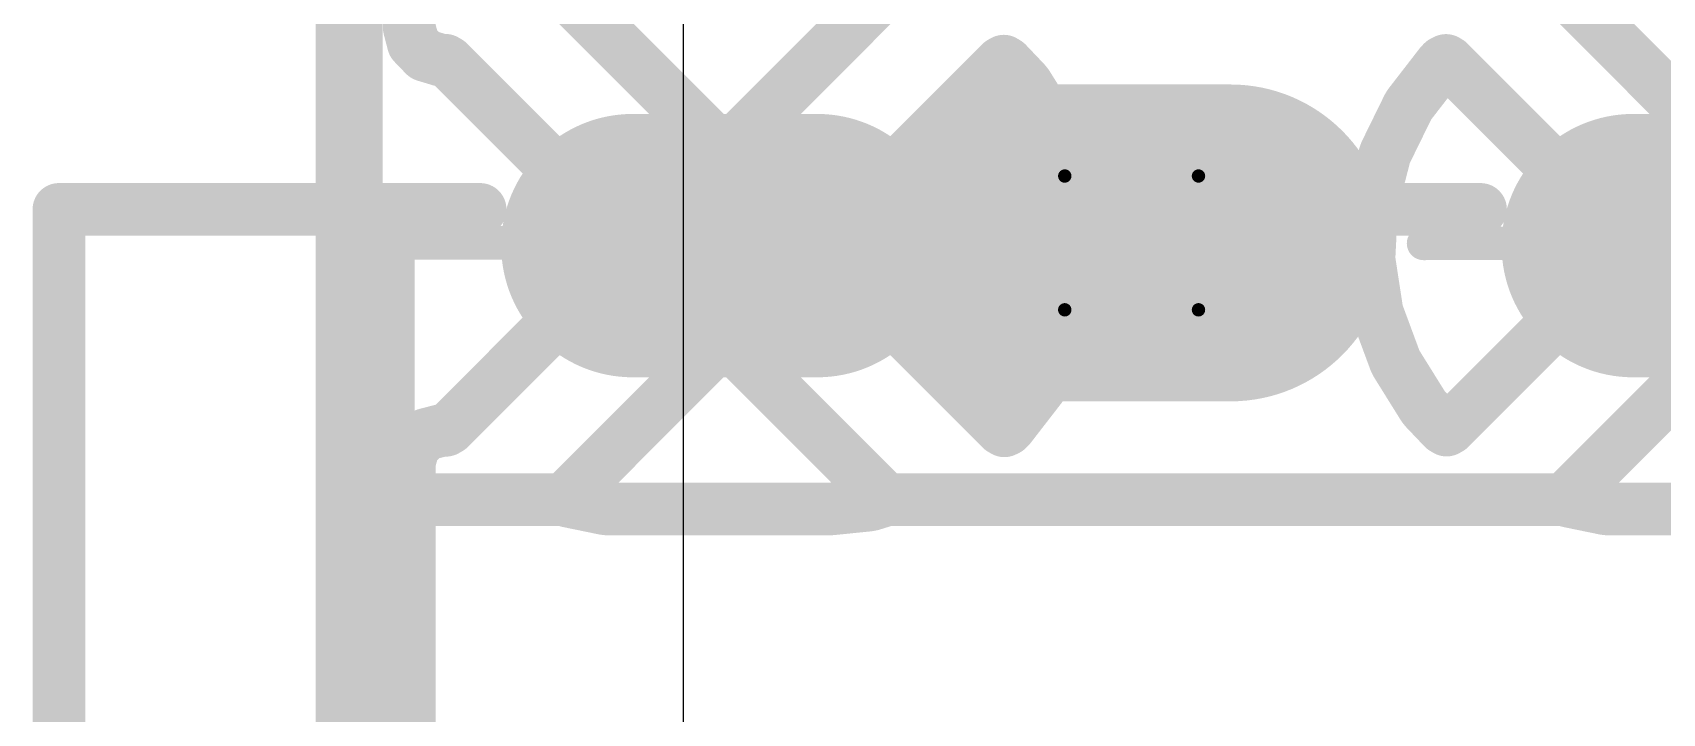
# Model space of a CAD drawing. Header units: inches. Extents: x 0 to 12.4, y -0.6 to 2.2.
# Drawn here: x -0.0473 to 0.1964, y 1.1217 to 1.2235 of the extents above; entities that cross this region are included whole.
import ezdxf

# ---------------------------------------------------------------- set-up
doc = ezdxf.new("R2010")
doc.units = ezdxf.units.IN
doc.header["$MEASUREMENT"] = 0
for name, color, linetype in [('Board_Outline', 216, 'Continuous'), ('Bottom Layer', 5, 'Continuous'), ('Bottom Solder', 6, 'Continuous'), ('Dimension', 6, 'Continuous'), ('Drill Drawing', 1, 'Continuous'), ('Mechanical 4', 56, 'Continuous'), ('Multi-Layer', 9, 'Continuous'), ('Pad Holes', 156, 'Continuous'), ('Top Layer', 1, 'Continuous'), ('Top Overlay', 2, 'Continuous'), ('Top Solder', 216, 'Continuous')]:
    doc.layers.add(name, color=color, linetype=linetype)

# ---------------------------------------------------------------- blocks, each defined once
blk = doc.blocks.new('TYPE_C_31_M_17__56')
at = {"layer": 'Bottom Layer'}
h = blk.add_hatch(color=5, dxfattribs=at)
edge = h.paths.add_edge_path()
edge.add_arc((-0.1700787, -0.0931102), 0.019685, 180, 360)
edge.add_line((-0.1503937, -0.0931102), (-0.1503937, -0.0635826))
edge.add_arc((-0.1700787, -0.0635826), 0.019685, 0, 180)
edge.add_line((-0.1897637, -0.0635826), (-0.1897637, -0.0931102))
at = {"layer": 'Bottom Solder'}
h = blk.add_hatch(color=6, dxfattribs=at)
edge = h.paths.add_edge_path()
edge.add_arc((-0.1700787, -0.0931102), 0.023685, 180, 360)
edge.add_line((-0.1463937, -0.0931102), (-0.1463937, -0.0635826))
edge.add_arc((-0.1700787, -0.0635826), 0.023685, 0, 180)
edge.add_line((-0.1937637, -0.0635826), (-0.1937637, -0.0931102))
at = {"layer": 'Multi-Layer'}
h = blk.add_hatch(color=9, dxfattribs=at)
edge = h.paths.add_edge_path()
edge.add_arc((-0.1700787, -0.0931102), 0.019685, 180, 360)
edge.add_line((-0.1503937, -0.0931102), (-0.1503937, -0.0635826))
edge.add_arc((-0.1700787, -0.0635826), 0.019685, 0, 180)
edge.add_line((-0.1897637, -0.0635826), (-0.1897637, -0.0931102))
at = {"layer": 'Pad Holes'}
h = blk.add_hatch(color=7, dxfattribs=at)
edge = h.paths.add_edge_path()
edge.add_arc((-0.1700787, -0.09173225), 0.0102362, 180, 360)
edge.add_line((-0.1598425, -0.09173225), (-0.1598425, -0.06496055))
edge.add_arc((-0.1700787, -0.06496055), 0.0102362, 0, 180)
edge.add_line((-0.1803149, -0.06496055), (-0.1803149, -0.09173225))
at = {"layer": 'Top Layer'}
h = blk.add_hatch(color=1, dxfattribs=at)
edge = h.paths.add_edge_path()
edge.add_arc((-0.1700787, -0.0931102), 0.019685, 180, 360)
edge.add_line((-0.1503937, -0.0931102), (-0.1503937, -0.0635826))
edge.add_arc((-0.1700787, -0.0635826), 0.019685, 0, 180)
edge.add_line((-0.1897637, -0.0635826), (-0.1897637, -0.0931102))
at = {"layer": 'Top Solder'}
h = blk.add_hatch(color=216, dxfattribs=at)
edge = h.paths.add_edge_path()
edge.add_arc((-0.1700787, -0.0931102), 0.023685, 180, 360)
edge.add_line((-0.1463937, -0.0931102), (-0.1463937, -0.0635826))
edge.add_arc((-0.1700787, -0.0635826), 0.023685, 0, 180)
edge.add_line((-0.1937637, -0.0635826), (-0.1937637, -0.0931102))
at = {"layer": 'Top Overlay'}
for points in [[(-0.17, -0.0346928, 0.005, 0.005, 0), (-0.1700787, 0.0293859, 0.005, 0.005, 0)], [(-0.1700787, -0.1880787, 0.005, 0.005, 0), (-0.1701574, -0.124, 0.005, 0.005, 0)], [(0.1700787, -0.1880787, 0.005, 0.005, 0), (-0.1700787, -0.1880787, 0.005, 0.005, 0)]]:
    blk.add_lwpolyline(points, format="xyseb", dxfattribs=at)
for points in [[(-0.17125, -0.0346928, 0.0025, 0.0025, 1), (-0.16875, -0.0346928, 0.0025, 0.0025, 1)], [(-0.1714074, -0.124, 0.0025, 0.0025, 1), (-0.1689074, -0.124, 0.0025, 0.0025, 1)], [(-0.1713287, -0.1880787, 0.0025, 0.0025, 1), (-0.1688287, -0.1880787, 0.0025, 0.0025, 1)], [(-0.1713287, -0.1880787, 0.0025, 0.0025, 1), (-0.1688287, -0.1880787, 0.0025, 0.0025, 1)]]:
    blk.add_lwpolyline(points, format="xyseb", close=True, dxfattribs=at)

msp = doc.modelspace()

# ---------------------------------------------------------------- hatches: boundary and pattern name
at = {"layer": 'Dimension'}
h = msp.add_hatch(color=6, dxfattribs=at)
edge = h.paths.add_edge_path()
edge.add_arc((0.04241545, 1.1916108), 0.019685, 90, 270)
edge.add_line((0.04241544999999999, 1.1719258), (0.06997455, 1.1719258))
edge.add_arc((0.06997455, 1.1916108), 0.019685, 270, 450)
edge.add_line((0.06997455, 1.2112958), (0.04241545, 1.2112958))
h = msp.add_hatch(color=6, dxfattribs=at)
edge = h.paths.add_edge_path()
edge.add_arc((0.19202175, 1.1916108), 0.019685, 90, 270)
edge.add_line((0.19202175, 1.1719258), (0.21958085, 1.1719258))
edge.add_arc((0.21958085, 1.1916108), 0.019685, 270, 450)
edge.add_line((0.21958085, 1.2112958), (0.19202175, 1.2112958))

# ---------------------------------------------------------------- linework, layer by layer
at = {"layer": 'Board_Outline'}
msp.add_lwpolyline([(0, 0, 0.01, 0.01, 0), (0, 1.9685039, 0.01, 0.01, 0)], format="xyseb", dxfattribs=at)
at = {"layer": 'Bottom Layer'}
msp.add_line((0.0499999, 0.7582093), (0.05, 1.4817409), dxfattribs=at)
at = {"layer": 'Dimension'}
for points in [[(0.0089706, 1.2242219, 0.007874, 0.007874, 0), (0.0089706, 1.229581, 0.007874, 0.007874, 0)], [(0.0325365, 1.2291888, 0.007874, 0.007874, 0), (0.0557406, 1.2059847, 0.007874, 0.007874, 0)], [(0.0566494, 1.2059847, 0.007874, 0.007874, 0), (0.0798711, 1.2292063, 0.007874, 0.007874, 0)], [(0.1821428, 1.2291888, 0.007874, 0.007874, 0), (0.2053469, 1.2059847, 0.007874, 0.007874, 0)], [(0.0089706, 1.2242219, 0.007874, 0.007874, 0), (0.0095941, 1.2218346, 0.007874, 0.007874, 0)], [(0.0095941, 1.2218346, 0.007874, 0.007874, 0), (0.0113053, 1.2200572, 0.007874, 0.007874, 0)], [(0.0113053, 1.2200572, 0.007874, 0.007874, 0), (0.0136671, 1.2193435, 0.007874, 0.007874, 0)], [(0.0136671, 1.2193435, 0.007874, 0.007874, 0), (0.0143766, 1.2193165, 0.007874, 0.007874, 0)], [(0.0143766, 1.2193165, 0.007874, 0.007874, 0), (0.0148531, 1.2190333, 0.007874, 0.007874, 0)], [(0.0148531, 1.2190333, 0.007874, 0.007874, 0), (0.0418212, 1.1920652, 0.007874, 0.007874, 0)], [(0.0705689, 1.1920652, 0.007874, 0.007874, 0), (0.0974286, 1.218925, 0.007874, 0.007874, 0)], [(0.0974286, 1.218925, 0.007874, 0.007874, 0), (0.0978879, 1.2191877, 0.007874, 0.007874, 0)], [(0.0978879, 1.2191877, 0.007874, 0.007874, 0), (0.0983405, 1.2189135, 0.007874, 0.007874, 0)], [(0.0983405, 1.2189135, 0.007874, 0.007874, 0), (0.1010974, 1.2160132, 0.007874, 0.007874, 0)], [(0.15859, 1.2127396, 0.007874, 0.007874, 0), (0.1631879, 1.2186796, 0.007874, 0.007874, 0)], [(0.1631879, 1.2186796, 0.007874, 0.007874, 0), (0.1635273, 1.2190366, 0.007874, 0.007874, 0)], [(0.1635273, 1.2190366, 0.007874, 0.007874, 0), (0.1635632, 1.2190675, 0.007874, 0.007874, 0)], [(0.1635632, 1.2190675, 0.007874, 0.007874, 0), (0.1640205, 1.2192942, 0.007874, 0.007874, 0)], [(0.1640205, 1.2192942, 0.007874, 0.007874, 0), (0.1644594, 1.2190333, 0.007874, 0.007874, 0)], [(0.1644594, 1.2190333, 0.007874, 0.007874, 0), (0.1914275, 1.1920652, 0.007874, 0.007874, 0)], [(0.1010974, 1.2160132, 0.007874, 0.007874, 0), (0.101399, 1.2156237, 0.007874, 0.007874, 0)], [(0.101399, 1.2156237, 0.007874, 0.007874, 0), (0.1053724, 1.2092489, 0.007874, 0.007874, 0)], [(0.155021, 1.205577, 0.007874, 0.007874, 0), (0.1583292, 1.2123211, 0.007874, 0.007874, 0)], [(0.1583292, 1.2123211, 0.007874, 0.007874, 0), (0.15859, 1.2127396, 0.007874, 0.007874, 0)], [(0.1053724, 1.2092489, 0.007874, 0.007874, 0), (0.1055896, 1.2088061, 0.007874, 0.007874, 0)], [(0.1055896, 1.2088061, 0.007874, 0.007874, 0), (0.1081983, 1.2017622, 0.007874, 0.007874, 0)], [(0.0557406, 1.2059847, 0.007874, 0.007874, 0), (0.056195, 1.2057223, 0.007874, 0.007874, 0)], [(0.056195, 1.2057223, 0.007874, 0.007874, 0), (0.0566494, 1.2059847, 0.007874, 0.007874, 0)], [(0.152967, 1.1978427, 0.007874, 0.007874, 0), (0.15485, 1.2051152, 0.007874, 0.007874, 0)], [(0.15485, 1.2051152, 0.007874, 0.007874, 0), (0.155021, 1.205577, 0.007874, 0.007874, 0)], [(0.1081983, 1.2017622, 0.007874, 0.007874, 0), (0.1083218, 1.2012851, 0.007874, 0.007874, 0)], [(0.1083218, 1.2012851, 0.007874, 0.007874, 0), (0.1094594, 1.19386, 0.007874, 0.007874, 0)], [(0.1528925, 1.1973562, 0.007874, 0.007874, 0), (0.152967, 1.1978427, 0.007874, 0.007874, 0)], [(0.152512, 1.1898538, 0.007874, 0.007874, 0), (0.1528925, 1.1973562, 0.007874, 0.007874, 0)], [(0.1093061, 1.1898538, 0.007874, 0.007874, 0), (0.1094843, 1.1933678, 0.007874, 0.007874, 0)], [(0.1094594, 1.19386, 0.007874, 0.007874, 0), (0.1094843, 1.1933678, 0.007874, 0.007874, 0)], [(0.0149614, 1.1642966, 0.007874, 0.007874, 0), (0.0418212, 1.1911564, 0.007874, 0.007874, 0)], [(0.0418212, 1.1920652, 0.007874, 0.007874, 0), (0.0420835, 1.1916108, 0.007874, 0.007874, 0)], [(0.0418212, 1.1911564, 0.007874, 0.007874, 0), (0.0420835, 1.1916108, 0.007874, 0.007874, 0)], [(0.0420835, 1.1916108, 0.007874, 0.007874, 0), (0.0703065, 1.1916108, 0.007874, 0.007874, 0)], [(0.0420835, 1.1916108, 0.007874, 0.007874, 0), (0.0703065, 1.1916108, 0.007874, 0.007874, 0)], [(0.0703065, 1.1916108, 0.007874, 0.007874, 0), (0.0705689, 1.1920652, 0.007874, 0.007874, 0)], [(0.0703065, 1.1916108, 0.007874, 0.007874, 0), (0.0705689, 1.1911564, 0.007874, 0.007874, 0)], [(0.0705689, 1.1911564, 0.007874, 0.007874, 0), (0.097537, 1.1641883, 0.007874, 0.007874, 0)], [(0.1645677, 1.1642966, 0.007874, 0.007874, 0), (0.1914275, 1.1911564, 0.007874, 0.007874, 0)], [(0.1914275, 1.1920652, 0.007874, 0.007874, 0), (0.1916898, 1.1916108, 0.007874, 0.007874, 0)], [(0.1914275, 1.1911564, 0.007874, 0.007874, 0), (0.1916898, 1.1916108, 0.007874, 0.007874, 0)], [(0.1916898, 1.1916108, 0.007874, 0.007874, 0), (0.2199128, 1.1916108, 0.007874, 0.007874, 0)], [(0.1916898, 1.1916108, 0.007874, 0.007874, 0), (0.2199128, 1.1916108, 0.007874, 0.007874, 0)], [(0.1091039, 1.1858654, 0.007874, 0.007874, 0), (0.1093061, 1.1898538, 0.007874, 0.007874, 0)], [(0.1093061, 1.1898538, 0.007874, 0.007874, 0), (0.152512, 1.1898538, 0.007874, 0.007874, 0)], [(0.1093061, 1.1898538, 0.007874, 0.007874, 0), (0.152512, 1.1898538, 0.007874, 0.007874, 0)], [(0.152512, 1.1898538, 0.007874, 0.007874, 0), (0.152537, 1.1893617, 0.007874, 0.007874, 0)], [(0.152537, 1.1893617, 0.007874, 0.007874, 0), (0.1536745, 1.1819365, 0.007874, 0.007874, 0)], [(0.1090293, 1.1853789, 0.007874, 0.007874, 0), (0.1091039, 1.1858654, 0.007874, 0.007874, 0)], [(0.1071463, 1.1781065, 0.007874, 0.007874, 0), (0.1090293, 1.1853789, 0.007874, 0.007874, 0)], [(0.1536745, 1.1819365, 0.007874, 0.007874, 0), (0.153798, 1.1814594, 0.007874, 0.007874, 0)], [(0.153798, 1.1814594, 0.007874, 0.007874, 0), (0.1564068, 1.1744155, 0.007874, 0.007874, 0)], [(0.0325189, 1.1540153, 0.007874, 0.007874, 0), (0.0557406, 1.177237, 0.007874, 0.007874, 0)], [(0.0557406, 1.177237, 0.007874, 0.007874, 0), (0.056195, 1.1774993, 0.007874, 0.007874, 0)], [(0.056195, 1.1774993, 0.007874, 0.007874, 0), (0.0566494, 1.177237, 0.007874, 0.007874, 0)], [(0.0566494, 1.177237, 0.007874, 0.007874, 0), (0.0798535, 1.1540329, 0.007874, 0.007874, 0)], [(0.1036672, 1.1709005, 0.007874, 0.007874, 0), (0.1069753, 1.1776446, 0.007874, 0.007874, 0)], [(0.1069753, 1.1776446, 0.007874, 0.007874, 0), (0.1071463, 1.1781065, 0.007874, 0.007874, 0)], [(0.1821252, 1.1540153, 0.007874, 0.007874, 0), (0.2053469, 1.177237, 0.007874, 0.007874, 0)], [(0.1564068, 1.1744155, 0.007874, 0.007874, 0), (0.1566239, 1.1739728, 0.007874, 0.007874, 0)], [(0.1566239, 1.1739728, 0.007874, 0.007874, 0), (0.1605974, 1.167598, 0.007874, 0.007874, 0)], [(0.1034063, 1.170482, 0.007874, 0.007874, 0), (0.1036672, 1.1709005, 0.007874, 0.007874, 0)], [(0.0988084, 1.164542, 0.007874, 0.007874, 0), (0.1034063, 1.170482, 0.007874, 0.007874, 0)], [(0.1605974, 1.167598, 0.007874, 0.007874, 0), (0.1608989, 1.1672084, 0.007874, 0.007874, 0)], [(0.1608989, 1.1672084, 0.007874, 0.007874, 0), (0.1636557, 1.1643082, 0.007874, 0.007874, 0)], [(0.0114474, 1.1633807, 0.007874, 0.007874, 0), (0.0139144, 1.1640139, 0.007874, 0.007874, 0)], [(0.0139144, 1.1640139, 0.007874, 0.007874, 0), (0.0144549, 1.164007, 0.007874, 0.007874, 0)], [(0.0144549, 1.164007, 0.007874, 0.007874, 0), (0.0149614, 1.1642966, 0.007874, 0.007874, 0)], [(0.097537, 1.1641883, 0.007874, 0.007874, 0), (0.0979758, 1.1639274, 0.007874, 0.007874, 0)], [(0.0979758, 1.1639274, 0.007874, 0.007874, 0), (0.098433, 1.1641541, 0.007874, 0.007874, 0)], [(0.098433, 1.1641541, 0.007874, 0.007874, 0), (0.0984691, 1.1641851, 0.007874, 0.007874, 0)], [(0.0984691, 1.1641851, 0.007874, 0.007874, 0), (0.0988084, 1.164542, 0.007874, 0.007874, 0)], [(0.1636557, 1.1643082, 0.007874, 0.007874, 0), (0.1641083, 1.164034, 0.007874, 0.007874, 0)], [(0.1641083, 1.164034, 0.007874, 0.007874, 0), (0.1645677, 1.1642966, 0.007874, 0.007874, 0)], [(0.0089706, 1.1591324, 0.007874, 0.007874, 0), (0.009635, 1.1615911, 0.007874, 0.007874, 0)], [(0.009635, 1.1615911, 0.007874, 0.007874, 0), (0.0114474, 1.1633807, 0.007874, 0.007874, 0)], [(0.0089706, 1.1536209, 0.007874, 0.007874, 0), (0.0089706, 1.1591324, 0.007874, 0.007874, 0)], [(0.0322951, 1.1536209, 0.007874, 0.007874, 0), (0.0325189, 1.1540153, 0.007874, 0.007874, 0)], [(0.0798535, 1.1540329, 0.007874, 0.007874, 0), (0.0800827, 1.1536407, 0.007874, 0.007874, 0)], [(0.1819014, 1.1536209, 0.007874, 0.007874, 0), (0.1821252, 1.1540153, 0.007874, 0.007874, 0)], [(0.0089706, 0.8894235, 0.007874, 0.007874, 0), (0.0089706, 1.1536209, 0.007874, 0.007874, 0)], [(0.0089706, 1.1536209, 0.007874, 0.007874, 0), (0.0322951, 1.1536209, 0.007874, 0.007874, 0)], [(0.0089706, 1.1536209, 0.007874, 0.007874, 0), (0.0322951, 1.1536209, 0.007874, 0.007874, 0)], [(0.0322951, 1.1536209, 0.007874, 0.007874, 0), (0.0326991, 1.1534148, 0.007874, 0.007874, 0)], [(0.0326991, 1.1534148, 0.007874, 0.007874, 0), (0.0381695, 1.1522906, 0.007874, 0.007874, 0)], [(0.0381695, 1.1522906, 0.007874, 0.007874, 0), (0.0386595, 1.1522407, 0.007874, 0.007874, 0)], [(0.0386595, 1.1522407, 0.007874, 0.007874, 0), (0.0718474, 1.1522407, 0.007874, 0.007874, 0)], [(0.0718474, 1.1522407, 0.007874, 0.007874, 0), (0.0720941, 1.1522532, 0.007874, 0.007874, 0)], [(0.0720941, 1.1522532, 0.007874, 0.007874, 0), (0.0776944, 1.1528228, 0.007874, 0.007874, 0)], [(0.0776944, 1.1528228, 0.007874, 0.007874, 0), (0.0781767, 1.1529219, 0.007874, 0.007874, 0)], [(0.0781767, 1.1529219, 0.007874, 0.007874, 0), (0.0796979, 1.1533992, 0.007874, 0.007874, 0)], [(0.0796979, 1.1533992, 0.007874, 0.007874, 0), (0.0800513, 1.1536209, 0.007874, 0.007874, 0)], [(0.0800513, 1.1536209, 0.007874, 0.007874, 0), (0.0800827, 1.1536407, 0.007874, 0.007874, 0)], [(0.0800513, 1.1536209, 0.007874, 0.007874, 0), (0.1819014, 1.1536209, 0.007874, 0.007874, 0)], [(0.0800513, 1.1536209, 0.007874, 0.007874, 0), (0.1819014, 1.1536209, 0.007874, 0.007874, 0)], [(0.1819014, 1.1536209, 0.007874, 0.007874, 0), (0.1823054, 1.1534148, 0.007874, 0.007874, 0)], [(0.1823054, 1.1534148, 0.007874, 0.007874, 0), (0.1877758, 1.1522906, 0.007874, 0.007874, 0)], [(0.1877758, 1.1522906, 0.007874, 0.007874, 0), (0.1882658, 1.1522407, 0.007874, 0.007874, 0)], [(0.1882658, 1.1522407, 0.007874, 0.007874, 0), (0.2214537, 1.1522407, 0.007874, 0.007874, 0)]]:
    msp.add_lwpolyline(points, format="xyseb", dxfattribs=at)
for points in [[(0.0070021, 1.2242219, 0.003937, 0.003937, 1), (0.0109391, 1.2242219, 0.003937, 0.003937, 1)], [(0.0070021, 1.2242219, 0.003937, 0.003937, 1), (0.0109391, 1.2242219, 0.003937, 0.003937, 1)], [(0.0076256, 1.2218346, 0.003937, 0.003937, 1), (0.0115626, 1.2218346, 0.003937, 0.003937, 1)], [(0.0076256, 1.2218346, 0.003937, 0.003937, 1), (0.0115626, 1.2218346, 0.003937, 0.003937, 1)], [(0.0093368, 1.2200572, 0.003937, 0.003937, 1), (0.0132738, 1.2200572, 0.003937, 0.003937, 1)], [(0.0093368, 1.2200572, 0.003937, 0.003937, 1), (0.0132738, 1.2200572, 0.003937, 0.003937, 1)], [(0.0116986, 1.2193435, 0.003937, 0.003937, 1), (0.0156356, 1.2193435, 0.003937, 0.003937, 1)], [(0.0116986, 1.2193435, 0.003937, 0.003937, 1), (0.0156356, 1.2193435, 0.003937, 0.003937, 1)], [(0.0124081, 1.2193165, 0.003937, 0.003937, 1), (0.0163451, 1.2193165, 0.003937, 0.003937, 1)], [(0.0124081, 1.2193165, 0.003937, 0.003937, 1), (0.0163451, 1.2193165, 0.003937, 0.003937, 1)], [(0.0128846, 1.2190333, 0.003937, 0.003937, 1), (0.0168216, 1.2190333, 0.003937, 0.003937, 1)], [(0.0128846, 1.2190333, 0.003937, 0.003937, 1), (0.0168216, 1.2190333, 0.003937, 0.003937, 1)], [(0.0954601, 1.218925, 0.003937, 0.003937, 1), (0.0993971, 1.218925, 0.003937, 0.003937, 1)], [(0.0954601, 1.218925, 0.003937, 0.003937, 1), (0.0993971, 1.218925, 0.003937, 0.003937, 1)], [(0.0959194, 1.2191877, 0.003937, 0.003937, 1), (0.0998564, 1.2191877, 0.003937, 0.003937, 1)], [(0.0959194, 1.2191877, 0.003937, 0.003937, 1), (0.0998564, 1.2191877, 0.003937, 0.003937, 1)], [(0.096372, 1.2189135, 0.003937, 0.003937, 1), (0.100309, 1.2189135, 0.003937, 0.003937, 1)], [(0.096372, 1.2189135, 0.003937, 0.003937, 1), (0.100309, 1.2189135, 0.003937, 0.003937, 1)], [(0.1612194, 1.2186796, 0.003937, 0.003937, 1), (0.1651564, 1.2186796, 0.003937, 0.003937, 1)], [(0.1612194, 1.2186796, 0.003937, 0.003937, 1), (0.1651564, 1.2186796, 0.003937, 0.003937, 1)], [(0.1615588, 1.2190366, 0.003937, 0.003937, 1), (0.1654958, 1.2190366, 0.003937, 0.003937, 1)], [(0.1615588, 1.2190366, 0.003937, 0.003937, 1), (0.1654958, 1.2190366, 0.003937, 0.003937, 1)], [(0.1615947, 1.2190675, 0.003937, 0.003937, 1), (0.1655317, 1.2190675, 0.003937, 0.003937, 1)], [(0.1615947, 1.2190675, 0.003937, 0.003937, 1), (0.1655317, 1.2190675, 0.003937, 0.003937, 1)], [(0.162052, 1.2192942, 0.003937, 0.003937, 1), (0.165989, 1.2192942, 0.003937, 0.003937, 1)], [(0.162052, 1.2192942, 0.003937, 0.003937, 1), (0.165989, 1.2192942, 0.003937, 0.003937, 1)], [(0.1624909, 1.2190333, 0.003937, 0.003937, 1), (0.1664279, 1.2190333, 0.003937, 0.003937, 1)], [(0.1624909, 1.2190333, 0.003937, 0.003937, 1), (0.1664279, 1.2190333, 0.003937, 0.003937, 1)], [(0.0991289, 1.2160132, 0.003937, 0.003937, 1), (0.1030659, 1.2160132, 0.003937, 0.003937, 1)], [(0.0991289, 1.2160132, 0.003937, 0.003937, 1), (0.1030659, 1.2160132, 0.003937, 0.003937, 1)], [(0.0994305, 1.2156237, 0.003937, 0.003937, 1), (0.1033675, 1.2156237, 0.003937, 0.003937, 1)], [(0.0994305, 1.2156237, 0.003937, 0.003937, 1), (0.1033675, 1.2156237, 0.003937, 0.003937, 1)], [(0.1563607, 1.2123211, 0.003937, 0.003937, 1), (0.1602977, 1.2123211, 0.003937, 0.003937, 1)], [(0.1563607, 1.2123211, 0.003937, 0.003937, 1), (0.1602977, 1.2123211, 0.003937, 0.003937, 1)], [(0.1566215, 1.2127396, 0.003937, 0.003937, 1), (0.1605585, 1.2127396, 0.003937, 0.003937, 1)], [(0.1566215, 1.2127396, 0.003937, 0.003937, 1), (0.1605585, 1.2127396, 0.003937, 0.003937, 1)], [(0.1034039, 1.2092489, 0.003937, 0.003937, 1), (0.1073409, 1.2092489, 0.003937, 0.003937, 1)], [(0.1034039, 1.2092489, 0.003937, 0.003937, 1), (0.1073409, 1.2092489, 0.003937, 0.003937, 1)], [(0.1036211, 1.2088061, 0.003937, 0.003937, 1), (0.1075581, 1.2088061, 0.003937, 0.003937, 1)], [(0.1036211, 1.2088061, 0.003937, 0.003937, 1), (0.1075581, 1.2088061, 0.003937, 0.003937, 1)], [(0.0537721, 1.2059847, 0.003937, 0.003937, 1), (0.0577091, 1.2059847, 0.003937, 0.003937, 1)], [(0.0537721, 1.2059847, 0.003937, 0.003937, 1), (0.0577091, 1.2059847, 0.003937, 0.003937, 1)], [(0.0542265, 1.2057223, 0.003937, 0.003937, 1), (0.0581635, 1.2057223, 0.003937, 0.003937, 1)], [(0.0542265, 1.2057223, 0.003937, 0.003937, 1), (0.0581635, 1.2057223, 0.003937, 0.003937, 1)], [(0.0546809, 1.2059847, 0.003937, 0.003937, 1), (0.0586179, 1.2059847, 0.003937, 0.003937, 1)], [(0.0546809, 1.2059847, 0.003937, 0.003937, 1), (0.0586179, 1.2059847, 0.003937, 0.003937, 1)], [(0.1528815, 1.2051152, 0.003937, 0.003937, 1), (0.1568185, 1.2051152, 0.003937, 0.003937, 1)], [(0.1528815, 1.2051152, 0.003937, 0.003937, 1), (0.1568185, 1.2051152, 0.003937, 0.003937, 1)], [(0.1530525, 1.205577, 0.003937, 0.003937, 1), (0.1569895, 1.205577, 0.003937, 0.003937, 1)], [(0.1530525, 1.205577, 0.003937, 0.003937, 1), (0.1569895, 1.205577, 0.003937, 0.003937, 1)], [(0.1062298, 1.2017622, 0.003937, 0.003937, 1), (0.1101668, 1.2017622, 0.003937, 0.003937, 1)], [(0.1062298, 1.2017622, 0.003937, 0.003937, 1), (0.1101668, 1.2017622, 0.003937, 0.003937, 1)], [(0.1063533, 1.2012851, 0.003937, 0.003937, 1), (0.1102903, 1.2012851, 0.003937, 0.003937, 1)], [(0.1063533, 1.2012851, 0.003937, 0.003937, 1), (0.1102903, 1.2012851, 0.003937, 0.003937, 1)], [(0.1509985, 1.1978427, 0.003937, 0.003937, 1), (0.1549355, 1.1978427, 0.003937, 0.003937, 1)], [(0.1509985, 1.1978427, 0.003937, 0.003937, 1), (0.1549355, 1.1978427, 0.003937, 0.003937, 1)], [(0.150924, 1.1973562, 0.003937, 0.003937, 1), (0.154861, 1.1973562, 0.003937, 0.003937, 1)], [(0.150924, 1.1973562, 0.003937, 0.003937, 1), (0.154861, 1.1973562, 0.003937, 0.003937, 1)], [(0.1074909, 1.19386, 0.003937, 0.003937, 1), (0.1114279, 1.19386, 0.003937, 0.003937, 1)], [(0.1074909, 1.19386, 0.003937, 0.003937, 1), (0.1114279, 1.19386, 0.003937, 0.003937, 1)], [(0.1075158, 1.1933678, 0.003937, 0.003937, 1), (0.1114528, 1.1933678, 0.003937, 0.003937, 1)], [(0.1075158, 1.1933678, 0.003937, 0.003937, 1), (0.1114528, 1.1933678, 0.003937, 0.003937, 1)], [(0.0398527, 1.1920652, 0.003937, 0.003937, 1), (0.0437897, 1.1920652, 0.003937, 0.003937, 1)], [(0.0398527, 1.1920652, 0.003937, 0.003937, 1), (0.0437897, 1.1920652, 0.003937, 0.003937, 1)], [(0.0398527, 1.1911564, 0.003937, 0.003937, 1), (0.0437897, 1.1911564, 0.003937, 0.003937, 1)], [(0.0398527, 1.1911564, 0.003937, 0.003937, 1), (0.0437897, 1.1911564, 0.003937, 0.003937, 1)], [(0.040115, 1.1916108, 0.003937, 0.003937, 1), (0.044052, 1.1916108, 0.003937, 0.003937, 1)], [(0.040115, 1.1916108, 0.003937, 0.003937, 1), (0.044052, 1.1916108, 0.003937, 0.003937, 1)], [(0.040115, 1.1916108, 0.003937, 0.003937, 1), (0.044052, 1.1916108, 0.003937, 0.003937, 1)], [(0.040115, 1.1916108, 0.003937, 0.003937, 1), (0.044052, 1.1916108, 0.003937, 0.003937, 1)], [(0.068338, 1.1916108, 0.003937, 0.003937, 1), (0.072275, 1.1916108, 0.003937, 0.003937, 1)], [(0.068338, 1.1916108, 0.003937, 0.003937, 1), (0.072275, 1.1916108, 0.003937, 0.003937, 1)], [(0.068338, 1.1916108, 0.003937, 0.003937, 1), (0.072275, 1.1916108, 0.003937, 0.003937, 1)], [(0.068338, 1.1916108, 0.003937, 0.003937, 1), (0.072275, 1.1916108, 0.003937, 0.003937, 1)], [(0.0686004, 1.1920652, 0.003937, 0.003937, 1), (0.0725374, 1.1920652, 0.003937, 0.003937, 1)], [(0.0686004, 1.1920652, 0.003937, 0.003937, 1), (0.0725374, 1.1920652, 0.003937, 0.003937, 1)], [(0.0686004, 1.1911564, 0.003937, 0.003937, 1), (0.0725374, 1.1911564, 0.003937, 0.003937, 1)], [(0.0686004, 1.1911564, 0.003937, 0.003937, 1), (0.0725374, 1.1911564, 0.003937, 0.003937, 1)], [(0.189459, 1.1920652, 0.003937, 0.003937, 1), (0.193396, 1.1920652, 0.003937, 0.003937, 1)], [(0.189459, 1.1920652, 0.003937, 0.003937, 1), (0.193396, 1.1920652, 0.003937, 0.003937, 1)], [(0.189459, 1.1911564, 0.003937, 0.003937, 1), (0.193396, 1.1911564, 0.003937, 0.003937, 1)], [(0.189459, 1.1911564, 0.003937, 0.003937, 1), (0.193396, 1.1911564, 0.003937, 0.003937, 1)], [(0.1897213, 1.1916108, 0.003937, 0.003937, 1), (0.1936583, 1.1916108, 0.003937, 0.003937, 1)], [(0.1897213, 1.1916108, 0.003937, 0.003937, 1), (0.1936583, 1.1916108, 0.003937, 0.003937, 1)], [(0.1897213, 1.1916108, 0.003937, 0.003937, 1), (0.1936583, 1.1916108, 0.003937, 0.003937, 1)], [(0.1897213, 1.1916108, 0.003937, 0.003937, 1), (0.1936583, 1.1916108, 0.003937, 0.003937, 1)], [(0.1073376, 1.1898538, 0.003937, 0.003937, 1), (0.1112746, 1.1898538, 0.003937, 0.003937, 1)], [(0.1073376, 1.1898538, 0.003937, 0.003937, 1), (0.1112746, 1.1898538, 0.003937, 0.003937, 1)], [(0.1073376, 1.1898538, 0.003937, 0.003937, 1), (0.1112746, 1.1898538, 0.003937, 0.003937, 1)], [(0.1073376, 1.1898538, 0.003937, 0.003937, 1), (0.1112746, 1.1898538, 0.003937, 0.003937, 1)], [(0.1505435, 1.1898538, 0.003937, 0.003937, 1), (0.1544805, 1.1898538, 0.003937, 0.003937, 1)], [(0.1505435, 1.1898538, 0.003937, 0.003937, 1), (0.1544805, 1.1898538, 0.003937, 0.003937, 1)], [(0.1505435, 1.1898538, 0.003937, 0.003937, 1), (0.1544805, 1.1898538, 0.003937, 0.003937, 1)], [(0.1505435, 1.1898538, 0.003937, 0.003937, 1), (0.1544805, 1.1898538, 0.003937, 0.003937, 1)], [(0.1505685, 1.1893617, 0.003937, 0.003937, 1), (0.1545055, 1.1893617, 0.003937, 0.003937, 1)], [(0.1505685, 1.1893617, 0.003937, 0.003937, 1), (0.1545055, 1.1893617, 0.003937, 0.003937, 1)], [(0.1071354, 1.1858654, 0.003937, 0.003937, 1), (0.1110724, 1.1858654, 0.003937, 0.003937, 1)], [(0.1071354, 1.1858654, 0.003937, 0.003937, 1), (0.1110724, 1.1858654, 0.003937, 0.003937, 1)], [(0.1070608, 1.1853789, 0.003937, 0.003937, 1), (0.1109978, 1.1853789, 0.003937, 0.003937, 1)], [(0.1070608, 1.1853789, 0.003937, 0.003937, 1), (0.1109978, 1.1853789, 0.003937, 0.003937, 1)], [(0.151706, 1.1819365, 0.003937, 0.003937, 1), (0.155643, 1.1819365, 0.003937, 0.003937, 1)], [(0.151706, 1.1819365, 0.003937, 0.003937, 1), (0.155643, 1.1819365, 0.003937, 0.003937, 1)], [(0.1518295, 1.1814594, 0.003937, 0.003937, 1), (0.1557665, 1.1814594, 0.003937, 0.003937, 1)], [(0.1518295, 1.1814594, 0.003937, 0.003937, 1), (0.1557665, 1.1814594, 0.003937, 0.003937, 1)], [(0.0537721, 1.177237, 0.003937, 0.003937, 1), (0.0577091, 1.177237, 0.003937, 0.003937, 1)], [(0.0537721, 1.177237, 0.003937, 0.003937, 1), (0.0577091, 1.177237, 0.003937, 0.003937, 1)], [(0.0542265, 1.1774993, 0.003937, 0.003937, 1), (0.0581635, 1.1774993, 0.003937, 0.003937, 1)], [(0.0542265, 1.1774993, 0.003937, 0.003937, 1), (0.0581635, 1.1774993, 0.003937, 0.003937, 1)], [(0.0546809, 1.177237, 0.003937, 0.003937, 1), (0.0586179, 1.177237, 0.003937, 0.003937, 1)], [(0.0546809, 1.177237, 0.003937, 0.003937, 1), (0.0586179, 1.177237, 0.003937, 0.003937, 1)], [(0.1050068, 1.1776446, 0.003937, 0.003937, 1), (0.1089438, 1.1776446, 0.003937, 0.003937, 1)], [(0.1050068, 1.1776446, 0.003937, 0.003937, 1), (0.1089438, 1.1776446, 0.003937, 0.003937, 1)], [(0.1051778, 1.1781065, 0.003937, 0.003937, 1), (0.1091148, 1.1781065, 0.003937, 0.003937, 1)], [(0.1051778, 1.1781065, 0.003937, 0.003937, 1), (0.1091148, 1.1781065, 0.003937, 0.003937, 1)], [(0.1544383, 1.1744155, 0.003937, 0.003937, 1), (0.1583753, 1.1744155, 0.003937, 0.003937, 1)], [(0.1544383, 1.1744155, 0.003937, 0.003937, 1), (0.1583753, 1.1744155, 0.003937, 0.003937, 1)], [(0.1546554, 1.1739728, 0.003937, 0.003937, 1), (0.1585924, 1.1739728, 0.003937, 0.003937, 1)], [(0.1546554, 1.1739728, 0.003937, 0.003937, 1), (0.1585924, 1.1739728, 0.003937, 0.003937, 1)], [(0.1016987, 1.1709005, 0.003937, 0.003937, 1), (0.1056357, 1.1709005, 0.003937, 0.003937, 1)], [(0.1016987, 1.1709005, 0.003937, 0.003937, 1), (0.1056357, 1.1709005, 0.003937, 0.003937, 1)], [(0.1014378, 1.170482, 0.003937, 0.003937, 1), (0.1053748, 1.170482, 0.003937, 0.003937, 1)], [(0.1014378, 1.170482, 0.003937, 0.003937, 1), (0.1053748, 1.170482, 0.003937, 0.003937, 1)], [(0.1586289, 1.167598, 0.003937, 0.003937, 1), (0.1625659, 1.167598, 0.003937, 0.003937, 1)], [(0.1586289, 1.167598, 0.003937, 0.003937, 1), (0.1625659, 1.167598, 0.003937, 0.003937, 1)], [(0.1589304, 1.1672084, 0.003937, 0.003937, 1), (0.1628674, 1.1672084, 0.003937, 0.003937, 1)], [(0.1589304, 1.1672084, 0.003937, 0.003937, 1), (0.1628674, 1.1672084, 0.003937, 0.003937, 1)], [(0.0119459, 1.1640139, 0.003937, 0.003937, 1), (0.0158829, 1.1640139, 0.003937, 0.003937, 1)], [(0.0119459, 1.1640139, 0.003937, 0.003937, 1), (0.0158829, 1.1640139, 0.003937, 0.003937, 1)], [(0.0124864, 1.164007, 0.003937, 0.003937, 1), (0.0164234, 1.164007, 0.003937, 0.003937, 1)], [(0.0124864, 1.164007, 0.003937, 0.003937, 1), (0.0164234, 1.164007, 0.003937, 0.003937, 1)], [(0.0129929, 1.1642966, 0.003937, 0.003937, 1), (0.0169299, 1.1642966, 0.003937, 0.003937, 1)], [(0.0129929, 1.1642966, 0.003937, 0.003937, 1), (0.0169299, 1.1642966, 0.003937, 0.003937, 1)], [(0.0955685, 1.1641883, 0.003937, 0.003937, 1), (0.0995055, 1.1641883, 0.003937, 0.003937, 1)], [(0.0955685, 1.1641883, 0.003937, 0.003937, 1), (0.0995055, 1.1641883, 0.003937, 0.003937, 1)], [(0.0960073, 1.1639274, 0.003937, 0.003937, 1), (0.0999443, 1.1639274, 0.003937, 0.003937, 1)], [(0.0960073, 1.1639274, 0.003937, 0.003937, 1), (0.0999443, 1.1639274, 0.003937, 0.003937, 1)], [(0.0964645, 1.1641541, 0.003937, 0.003937, 1), (0.1004015, 1.1641541, 0.003937, 0.003937, 1)], [(0.0964645, 1.1641541, 0.003937, 0.003937, 1), (0.1004015, 1.1641541, 0.003937, 0.003937, 1)], [(0.0965006, 1.1641851, 0.003937, 0.003937, 1), (0.1004376, 1.1641851, 0.003937, 0.003937, 1)], [(0.0965006, 1.1641851, 0.003937, 0.003937, 1), (0.1004376, 1.1641851, 0.003937, 0.003937, 1)], [(0.0968399, 1.164542, 0.003937, 0.003937, 1), (0.1007769, 1.164542, 0.003937, 0.003937, 1)], [(0.0968399, 1.164542, 0.003937, 0.003937, 1), (0.1007769, 1.164542, 0.003937, 0.003937, 1)], [(0.1616872, 1.1643082, 0.003937, 0.003937, 1), (0.1656242, 1.1643082, 0.003937, 0.003937, 1)], [(0.1616872, 1.1643082, 0.003937, 0.003937, 1), (0.1656242, 1.1643082, 0.003937, 0.003937, 1)], [(0.1621398, 1.164034, 0.003937, 0.003937, 1), (0.1660768, 1.164034, 0.003937, 0.003937, 1)], [(0.1621398, 1.164034, 0.003937, 0.003937, 1), (0.1660768, 1.164034, 0.003937, 0.003937, 1)], [(0.1625992, 1.1642966, 0.003937, 0.003937, 1), (0.1665362, 1.1642966, 0.003937, 0.003937, 1)], [(0.1625992, 1.1642966, 0.003937, 0.003937, 1), (0.1665362, 1.1642966, 0.003937, 0.003937, 1)], [(0.0076665, 1.1615911, 0.003937, 0.003937, 1), (0.0116035, 1.1615911, 0.003937, 0.003937, 1)], [(0.0076665, 1.1615911, 0.003937, 0.003937, 1), (0.0116035, 1.1615911, 0.003937, 0.003937, 1)], [(0.0094789, 1.1633807, 0.003937, 0.003937, 1), (0.0134159, 1.1633807, 0.003937, 0.003937, 1)], [(0.0094789, 1.1633807, 0.003937, 0.003937, 1), (0.0134159, 1.1633807, 0.003937, 0.003937, 1)], [(0.0070021, 1.1591324, 0.003937, 0.003937, 1), (0.0109391, 1.1591324, 0.003937, 0.003937, 1)], [(0.0070021, 1.1591324, 0.003937, 0.003937, 1), (0.0109391, 1.1591324, 0.003937, 0.003937, 1)], [(0.0305504, 1.1540153, 0.003937, 0.003937, 1), (0.0344874, 1.1540153, 0.003937, 0.003937, 1)], [(0.0305504, 1.1540153, 0.003937, 0.003937, 1), (0.0344874, 1.1540153, 0.003937, 0.003937, 1)], [(0.077885, 1.1540329, 0.003937, 0.003937, 1), (0.081822, 1.1540329, 0.003937, 0.003937, 1)], [(0.077885, 1.1540329, 0.003937, 0.003937, 1), (0.081822, 1.1540329, 0.003937, 0.003937, 1)], [(0.1801567, 1.1540153, 0.003937, 0.003937, 1), (0.1840937, 1.1540153, 0.003937, 0.003937, 1)], [(0.1801567, 1.1540153, 0.003937, 0.003937, 1), (0.1840937, 1.1540153, 0.003937, 0.003937, 1)], [(0.0070021, 1.1536209, 0.003937, 0.003937, 1), (0.0109391, 1.1536209, 0.003937, 0.003937, 1)], [(0.0070021, 1.1536209, 0.003937, 0.003937, 1), (0.0109391, 1.1536209, 0.003937, 0.003937, 1)], [(0.0070021, 1.1536209, 0.003937, 0.003937, 1), (0.0109391, 1.1536209, 0.003937, 0.003937, 1)], [(0.0070021, 1.1536209, 0.003937, 0.003937, 1), (0.0109391, 1.1536209, 0.003937, 0.003937, 1)], [(0.0303266, 1.1536209, 0.003937, 0.003937, 1), (0.0342636, 1.1536209, 0.003937, 0.003937, 1)], [(0.0303266, 1.1536209, 0.003937, 0.003937, 1), (0.0342636, 1.1536209, 0.003937, 0.003937, 1)], [(0.0303266, 1.1536209, 0.003937, 0.003937, 1), (0.0342636, 1.1536209, 0.003937, 0.003937, 1)], [(0.0303266, 1.1536209, 0.003937, 0.003937, 1), (0.0342636, 1.1536209, 0.003937, 0.003937, 1)], [(0.0307306, 1.1534148, 0.003937, 0.003937, 1), (0.0346676, 1.1534148, 0.003937, 0.003937, 1)], [(0.0307306, 1.1534148, 0.003937, 0.003937, 1), (0.0346676, 1.1534148, 0.003937, 0.003937, 1)], [(0.036201, 1.1522906, 0.003937, 0.003937, 1), (0.040138, 1.1522906, 0.003937, 0.003937, 1)], [(0.036201, 1.1522906, 0.003937, 0.003937, 1), (0.040138, 1.1522906, 0.003937, 0.003937, 1)], [(0.036691, 1.1522407, 0.003937, 0.003937, 1), (0.040628, 1.1522407, 0.003937, 0.003937, 1)], [(0.036691, 1.1522407, 0.003937, 0.003937, 1), (0.040628, 1.1522407, 0.003937, 0.003937, 1)], [(0.0698789, 1.1522407, 0.003937, 0.003937, 1), (0.0738159, 1.1522407, 0.003937, 0.003937, 1)], [(0.0698789, 1.1522407, 0.003937, 0.003937, 1), (0.0738159, 1.1522407, 0.003937, 0.003937, 1)], [(0.0701256, 1.1522532, 0.003937, 0.003937, 1), (0.0740626, 1.1522532, 0.003937, 0.003937, 1)], [(0.0701256, 1.1522532, 0.003937, 0.003937, 1), (0.0740626, 1.1522532, 0.003937, 0.003937, 1)], [(0.0757259, 1.1528228, 0.003937, 0.003937, 1), (0.0796629, 1.1528228, 0.003937, 0.003937, 1)], [(0.0757259, 1.1528228, 0.003937, 0.003937, 1), (0.0796629, 1.1528228, 0.003937, 0.003937, 1)], [(0.0762082, 1.1529219, 0.003937, 0.003937, 1), (0.0801452, 1.1529219, 0.003937, 0.003937, 1)], [(0.0762082, 1.1529219, 0.003937, 0.003937, 1), (0.0801452, 1.1529219, 0.003937, 0.003937, 1)], [(0.0777294, 1.1533992, 0.003937, 0.003937, 1), (0.0816664, 1.1533992, 0.003937, 0.003937, 1)], [(0.0777294, 1.1533992, 0.003937, 0.003937, 1), (0.0816664, 1.1533992, 0.003937, 0.003937, 1)], [(0.0780828, 1.1536209, 0.003937, 0.003937, 1), (0.0820198, 1.1536209, 0.003937, 0.003937, 1)], [(0.0780828, 1.1536209, 0.003937, 0.003937, 1), (0.0820198, 1.1536209, 0.003937, 0.003937, 1)], [(0.0780828, 1.1536209, 0.003937, 0.003937, 1), (0.0820198, 1.1536209, 0.003937, 0.003937, 1)], [(0.0780828, 1.1536209, 0.003937, 0.003937, 1), (0.0820198, 1.1536209, 0.003937, 0.003937, 1)], [(0.0781142, 1.1536407, 0.003937, 0.003937, 1), (0.0820512, 1.1536407, 0.003937, 0.003937, 1)], [(0.0781142, 1.1536407, 0.003937, 0.003937, 1), (0.0820512, 1.1536407, 0.003937, 0.003937, 1)], [(0.1799329, 1.1536209, 0.003937, 0.003937, 1), (0.1838699, 1.1536209, 0.003937, 0.003937, 1)], [(0.1799329, 1.1536209, 0.003937, 0.003937, 1), (0.1838699, 1.1536209, 0.003937, 0.003937, 1)], [(0.1799329, 1.1536209, 0.003937, 0.003937, 1), (0.1838699, 1.1536209, 0.003937, 0.003937, 1)], [(0.1799329, 1.1536209, 0.003937, 0.003937, 1), (0.1838699, 1.1536209, 0.003937, 0.003937, 1)], [(0.1803369, 1.1534148, 0.003937, 0.003937, 1), (0.1842739, 1.1534148, 0.003937, 0.003937, 1)], [(0.1803369, 1.1534148, 0.003937, 0.003937, 1), (0.1842739, 1.1534148, 0.003937, 0.003937, 1)], [(0.1858073, 1.1522906, 0.003937, 0.003937, 1), (0.1897443, 1.1522906, 0.003937, 0.003937, 1)], [(0.1858073, 1.1522906, 0.003937, 0.003937, 1), (0.1897443, 1.1522906, 0.003937, 0.003937, 1)], [(0.1862973, 1.1522407, 0.003937, 0.003937, 1), (0.1902343, 1.1522407, 0.003937, 0.003937, 1)], [(0.1862973, 1.1522407, 0.003937, 0.003937, 1), (0.1902343, 1.1522407, 0.003937, 0.003937, 1)]]:
    msp.add_lwpolyline(points, format="xyseb", close=True, dxfattribs=at)
at = {"layer": 'Drill Drawing'}
for points in [[(0.1070079, 1.2020156, 0.002, 0.002, 0), (0.1270079, 1.2020156, 0.002, 0.002, 0)], [(0.1070079, 1.1820156, 0.002, 0.002, 0), (0.1070079, 1.2020156, 0.002, 0.002, 0)], [(0.1270079, 1.1820156, 0.002, 0.002, 0), (0.1270079, 1.2020156, 0.002, 0.002, 0)], [(0.1070079, 1.1820156, 0.002, 0.002, 0), (0.1270079, 1.1820156, 0.002, 0.002, 0)]]:
    msp.add_lwpolyline(points, format="xyseb", dxfattribs=at)
for points in [[(0.1065079, 1.2020156, 0.001, 0.001, 1), (0.1075079, 1.2020156, 0.001, 0.001, 1)], [(0.1065079, 1.2020156, 0.001, 0.001, 1), (0.1075079, 1.2020156, 0.001, 0.001, 1)], [(0.1265079, 1.2020156, 0.001, 0.001, 1), (0.1275079, 1.2020156, 0.001, 0.001, 1)], [(0.1265079, 1.2020156, 0.001, 0.001, 1), (0.1275079, 1.2020156, 0.001, 0.001, 1)], [(0.1065079, 1.1820156, 0.001, 0.001, 1), (0.1075079, 1.1820156, 0.001, 0.001, 1)], [(0.1065079, 1.1820156, 0.001, 0.001, 1), (0.1075079, 1.1820156, 0.001, 0.001, 1)], [(0.1265079, 1.1820156, 0.001, 0.001, 1), (0.1275079, 1.1820156, 0.001, 0.001, 1)], [(0.1265079, 1.1820156, 0.001, 0.001, 1), (0.1275079, 1.1820156, 0.001, 0.001, 1)]]:
    msp.add_lwpolyline(points, format="xyseb", close=True, dxfattribs=at)
at = {"layer": 'Mechanical 4'}
for points in [[(-0.0434095, 1.1970235, 0.007874, 0.007874, 0), (0.0195827, 1.1970235, 0.007874, 0.007874, 0)], [(-0.0434095, 0.8348188, 0.007874, 0.007874, 0), (-0.0434095, 1.1970235, 0.007874, 0.007874, 0)], [(0.0983228, 1.1970235, 0.007874, 0.007874, 0), (0.169189, 1.1970235, 0.007874, 0.007874, 0)]]:
    msp.add_lwpolyline(points, format="xyseb", dxfattribs=at)
for points in [[(-0.045378, 1.1970235, 0.003937, 0.003937, 1), (-0.041441, 1.1970235, 0.003937, 0.003937, 1)], [(-0.045378, 1.1970235, 0.003937, 0.003937, 1), (-0.041441, 1.1970235, 0.003937, 0.003937, 1)], [(0.0176142, 1.1970235, 0.003937, 0.003937, 1), (0.0215512, 1.1970235, 0.003937, 0.003937, 1)], [(0.0963543, 1.1970235, 0.003937, 0.003937, 1), (0.1002913, 1.1970235, 0.003937, 0.003937, 1)], [(0.1672205, 1.1970235, 0.003937, 0.003937, 1), (0.1711575, 1.1970235, 0.003937, 0.003937, 1)]]:
    msp.add_lwpolyline(points, format="xyseb", close=True, dxfattribs=at)
at = {"layer": 'Top Layer'}
msp.add_line((0.0499999, 0.7582093), (0.05, 1.4817409), dxfattribs=at)

# ---------------------------------------------------------------- block references
at = {"rotation": 270}
msp.add_blockref('TYPE_C_31_M_17__56', (0.1953543, 1.0219369), dxfattribs=at)

doc.saveas('drawing.dxf')
